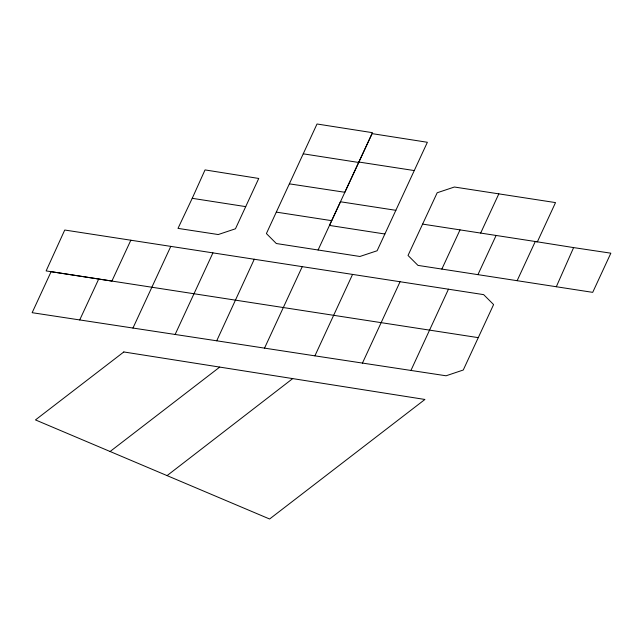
<?xml version="1.0" encoding="UTF-8"?>
<svg xmlns="http://www.w3.org/2000/svg" width="643" height="643" viewBox="0 0 643 643"><rect width="100%" height="100%" fill="white"/><g stroke="black" fill="none" stroke-linecap="round" stroke-linejoin="round"><path stroke-width="0.96" d="M556.316 286.738L573.612 247.595L610.85 253.181L592.709 292.356L417.974 265.39L408.024 255.456L437.184 192.763L454.4 187.017L555.528 202.601L537.363 241.832L422.62 224.102M289.398 183.85L344.825 192.273L372.056 133.623L427.37 142.28L377.111 250.762L359.903 256.477L276.321 243.52L266.395 233.562L317.015 123.995L372.506 132.683L318.084 249.998M192.233 198.317L205.029 169.913L258.743 178.457L235.459 228.787L218.242 234.542L177.998 228.386L192.233 198.317L245.722 206.628M478.271 337.647L51.102 271.676L32.15 312.691L216.723 340.798L254.274 259.233M216.723 340.798L314.901 355.844L352.565 274.416M362.435 363.118L400.067 281.738L483.649 294.631L493.599 304.573L463.257 370.022L446.073 375.785L314.901 355.844M410.893 370.537L448.46 289.189M130.834 240.225L111.906 281.055L46.127 270.912L64.742 230.025L400.067 281.738M132.948 328.083L170.797 246.373M175.105 334.529L212.929 252.868M264.506 348.184L302.25 266.636M441.854 269.079L460.026 229.881M480.667 233.063L498.831 193.864M477.934 274.641L496.107 235.451M517.141 280.686L535.281 241.503L573.612 247.595M79.708 319.949L98.717 279.03M110.106 451.507L219.729 367.089M167.076 475.611L292.71 378.598M358.858 162.028L414.269 170.564M395.871 210.317L340.469 201.773L329.473 225.428L384.876 234.004M276.321 212.118L331.692 220.67M303.263 153.822L358.665 162.462M123.818 351.954L35.469 419.919L269.602 519.005L424.919 399.464L123.818 351.954"/></g></svg>
